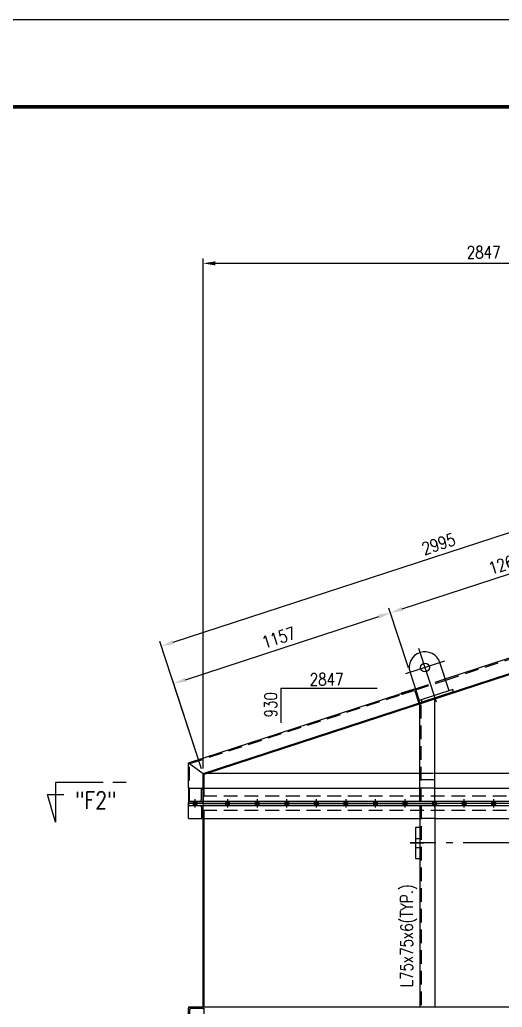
# Model space of a CAD drawing. Header units: millimetres. Extents: x 0 to 134087, y -49114 to 20834.
# Drawn here: x 120334 to 122783, y -39022 to -34008 of the extents above; entities that cross this region are included whole.
import ezdxf
from ezdxf.enums import TextEntityAlignment as Align

# ---------------------------------------------------------------- set-up
doc = ezdxf.new("R2010")
doc.units = ezdxf.units.MM
doc.header["$LTSCALE"] = 35
doc.linetypes.add('JNK-CENTER', pattern=[34, 30, -1.5, 1, -1.5])
doc.linetypes.add('JNK-HIDDEN', pattern=[3, 2, -1])
for name, color, linetype in [('CEN-R', 1, 'JNK-CENTER'), ('CON-C', 4, 'Continuous'), ('CON-G', 3, 'Continuous'), ('CON-W', 7, 'Continuous'), ('CON-Y', 2, 'Continuous'), ('Dim-W', 7, 'Continuous'), ('HID-Y', 2, 'JNK-HIDDEN'), ('STL-OBJT', 7, 'Continuous'), ('TXTT-C', 4, 'Continuous')]:
    doc.layers.add(name, color=color, linetype=linetype)
doc.layers.add('CONT-G', color=3, linetype='Continuous', lineweight=25)
doc.styles.add('SIMPLEX', font='simplex.shx', dxfattribs={"width": 0.8})
doc.dimstyles.new('DIM25', dxfattribs={"dimscale": 25, "dimtxt": 2.5, "dimasz": 2.5, "dimexe": 1, "dimexo": 1, "dimgap": 1, "dimtad": 1, "dimdec": 1, "dimdsep": 46, "dimtxsty": 'SIMPLEX', "dimcen": 0, "dimclrt": 2, "dimazin": 2, "dimtfac": 1, "dimtdec": 1, "dimtix": 1, "dimtmove": 2, "dimatfit": 0, "dimfxl": 0.18, "dimtolj": 1, "dimtzin": 0, "dimarcsym": 0})

# ---------------------------------------------------------------- blocks, each defined once
blk = doc.blocks.new('TITLE')
at = {"color": 7}
blk.add_line((841, 594.85), (0, 594.85), dxfattribs=at)
at = {"color": 7, "const_width": 0.707}
blk.add_lwpolyline([(823.32, 577.17), (27.94, 577.17)], dxfattribs=at)
blk = doc.blocks.new('*D3175')
at = {"layer": 'DEFPOINTS', "color": 0, "transparency": 16777216}
for p in [(121264.9, -35245), (124111.9, -36005.2), (121264.9, -37835.2)]:
    blk.add_point(p, dxfattribs=at)
at = {"layer": 'Dim-W', "color": 0, "lineweight": -2, "transparency": 16777216}
for p, q in [((121264.9, -37810.2), (121264.9, -35220)), ((124049.4, -35245), (121327.4, -35245)), ((124111.9, -35980.2), (124111.9, -35220))]:
    blk.add_line(p, q, dxfattribs=at)
at = {"layer": 'Dim-W', "color": 0, "transparency": 16777216}
for points in [[(121327.4, -35234.6), (121327.4, -35255.4), (121264.9, -35245)], [(124049.4, -35234.6), (124049.4, -35255.4), (124111.9, -35245)]]:
    blk.add_solid(points, dxfattribs=at)
at = {"layer": 'Dim-W', "color": 2, "transparency": 16777216, "insert": (122688.4, -35188.7), "char_height": 62.5, "attachment_point": 5, "style": 'SIMPLEX', "bg_fill": 3, "box_fill_scale": 1.1, "bg_fill_color": 256, "bg_fill_true_color": 13158600, "bg_fill_transparency": 0}
blk.add_mtext('\\A1;2847', dxfattribs=at)
blk = doc.blocks.new('SECMARK2')
at = {"layer": 'TXTT-C'}
blk.add_line((0, 0), (-2.72, 0), dxfattribs=at)
blk.add_lwpolyline([(-4.67, 0), (-14.32, 0), (-14.32, 8.05), (-15.93, 2.38), (-12.63, 2.38)], dxfattribs=at)
at = {"layer": 'TXTT-C', "style": 'SIMPLEX', "width": 1.17}
blk.add_attdef('TAG', text='', height=3.5, dxfattribs=at).set_placement((-7.82, 1.36), align=Align.CENTER)
blk = doc.blocks.new('A$C4895520B')
at = {"layer": 'CEN-R'}
for p, q in [((0, 254), (0, -33.4)), ((104, 150), (-104, 150))]:
    blk.add_line(p, q, dxfattribs=at)
at = {"layer": 'CON-G'}
for p, q in [((-80, 150), (-80, 0)), ((80, 0), (80, 150)), ((99.9, 0), (-80, 0)), ((99.9, -12), (99.9, 0)), ((-70, 0), (-70, -12)), ((99.9, -12), (-70, -12))]:
    blk.add_line(p, q, dxfattribs=at)
blk.add_circle((0, 150), 22.5, dxfattribs=at)
blk.add_arc((0, 150), 80, 0, 180, dxfattribs=at)
blk = doc.blocks.new('*D3123')
at = {"layer": 'DEFPOINTS', "color": 0, "transparency": 16777216}
for p in [(123900.6, -36258.5), (124111.9, -36905.2), (121264.9, -37835.2)]:
    blk.add_point(p, dxfattribs=at)
at = {"layer": 'Dim-W', "color": 0, "lineweight": -2, "transparency": 16777216}
for p, q in [((124104.1, -36881.5), (123892.8, -36234.7)), ((121113, -37169), (123841.2, -36277.9)), ((121257.1, -37811.5), (121045.8, -37164.7))]:
    blk.add_line(p, q, dxfattribs=at)
at = {"layer": 'Dim-W', "color": 0, "transparency": 16777216}
for points in [[(123837.9, -36268), (123844.4, -36287.8), (123900.6, -36258.5)], [(121109.7, -37159.1), (121116.2, -37178.9), (121053.6, -37188.5)]]:
    blk.add_solid(points, dxfattribs=at)
at = {"layer": 'Dim-W', "color": 2, "transparency": 16777216, "insert": (122459.6, -36670), "char_height": 62.5, "attachment_point": 5, "rotation": 18.0901, "style": 'SIMPLEX', "bg_fill": 3, "box_fill_scale": 1.1, "bg_fill_color": 256, "bg_fill_true_color": 13158600, "bg_fill_transparency": 0}
blk.add_mtext('\\A1;2995', dxfattribs=at)
blk = doc.blocks.new('*D3124')
at = {"layer": 'DEFPOINTS', "color": 0, "transparency": 16777216}
for p in [(122215.7, -37019.2), (122314.6, -37321.9), (121264.9, -37835.2)]:
    blk.add_point(p, dxfattribs=at)
at = {"layer": 'Dim-W', "color": 0, "lineweight": -2, "transparency": 16777216}
for p, q in [((122306.8, -37298.2), (122207.9, -36995.5)), ((121175.1, -37359.2), (122156.3, -37038.6)), ((121257.1, -37811.5), (121107.9, -37354.8))]:
    blk.add_line(p, q, dxfattribs=at)
at = {"layer": 'Dim-W', "color": 0, "transparency": 16777216}
for points in [[(122153, -37028.7), (122159.5, -37048.6), (122215.7, -37019.2)], [(121171.9, -37349.3), (121178.3, -37369.1), (121115.7, -37378.6)]]:
    blk.add_solid(points, dxfattribs=at)
at = {"layer": 'Dim-W', "color": 2, "transparency": 16777216, "insert": (121648.2, -37145.4), "char_height": 62.5, "attachment_point": 5, "rotation": 18.0901, "style": 'SIMPLEX', "bg_fill": 3, "box_fill_scale": 1.1, "bg_fill_color": 256, "bg_fill_true_color": 13158600, "bg_fill_transparency": 0}
blk.add_mtext('\\A1;1157', dxfattribs=at)
blk = doc.blocks.new('*D3125')
at = {"layer": 'DEFPOINTS', "color": 0, "transparency": 16777216}
for p in [(123415.7, -36627.3), (123541.6, -37012.6), (122314.6, -37321.9)]:
    blk.add_point(p, dxfattribs=at)
at = {"layer": 'Dim-W', "color": 0, "lineweight": -2, "transparency": 16777216}
for p, q in [((122275.1, -36999.8), (123356.3, -36646.7)), ((123533.8, -36988.9), (123407.9, -36603.5)), ((122306.8, -37298.2), (122207.9, -36995.5))]:
    blk.add_line(p, q, dxfattribs=at)
at = {"layer": 'Dim-W', "color": 0, "transparency": 16777216}
for points in [[(123353, -36636.8), (123359.5, -36656.6), (123415.7, -36627.3)], [(122271.9, -36989.9), (122278.3, -37009.7), (122215.7, -37019.2)]]:
    blk.add_solid(points, dxfattribs=at)
at = {"layer": 'Dim-W', "color": 2, "transparency": 16777216, "insert": (122798.2, -36769.8), "char_height": 62.5, "attachment_point": 5, "rotation": 18.0901, "style": 'SIMPLEX', "bg_fill": 3, "box_fill_scale": 1.1, "bg_fill_color": 256, "bg_fill_true_color": 13158600, "bg_fill_transparency": 0}
blk.add_mtext('\\A1;1262', dxfattribs=at)

msp = doc.modelspace()

# ---------------------------------------------------------------- hatches: boundary and pattern name
at = {"layer": 'CON-W'}
h = msp.add_hatch(color=256, dxfattribs=at)
h.paths.add_polyline_path([(121234.3544, -37976.2481), (121215.3544, -37976.2481), (121215.3544, -37985.2481), (121234.3544, -37985.2481)])
h.paths.add_polyline_path([(121234.3544, -37988.2481), (121215.3544, -37988.2481), (121215.3544, -37997.2481), (121234.3544, -37997.2481)])
h = msp.add_hatch(color=256, dxfattribs=at)
h.paths.add_polyline_path([(121399.3544, -37976.2481), (121380.3544, -37976.2481), (121380.3544, -37985.2481), (121399.3544, -37985.2481)])
h.paths.add_polyline_path([(121399.3544, -37988.2481), (121380.3544, -37988.2481), (121380.3544, -37997.2481), (121399.3544, -37997.2481)])
h = msp.add_hatch(color=256, dxfattribs=at)
h.paths.add_polyline_path([(121549.3544, -37976.2481), (121530.3544, -37976.2481), (121530.3544, -37985.2481), (121549.3544, -37985.2481)])
h.paths.add_polyline_path([(121549.3544, -37988.2481), (121530.3544, -37988.2481), (121530.3544, -37997.2481), (121549.3544, -37997.2481)])
h = msp.add_hatch(color=256, dxfattribs=at)
h.paths.add_polyline_path([(121699.3544, -37976.2481), (121680.3544, -37976.2481), (121680.3544, -37985.2481), (121699.3544, -37985.2481)])
h.paths.add_polyline_path([(121699.3544, -37988.2481), (121680.3544, -37988.2481), (121680.3544, -37997.2481), (121699.3544, -37997.2481)])
h = msp.add_hatch(color=256, dxfattribs=at)
h.paths.add_polyline_path([(121849.3544, -37976.2481), (121830.3544, -37976.2481), (121830.3544, -37985.2481), (121849.3544, -37985.2481)])
h.paths.add_polyline_path([(121849.3544, -37988.2481), (121830.3544, -37988.2481), (121830.3544, -37997.2481), (121849.3544, -37997.2481)])
h = msp.add_hatch(color=256, dxfattribs=at)
h.paths.add_polyline_path([(121999.3544, -37976.2481), (121980.3544, -37976.2481), (121980.3544, -37985.2481), (121999.3544, -37985.2481)])
h.paths.add_polyline_path([(121999.3544, -37988.2481), (121980.3544, -37988.2481), (121980.3544, -37997.2481), (121999.3544, -37997.2481)])
h = msp.add_hatch(color=256, dxfattribs=at)
h.paths.add_polyline_path([(122149.3544, -37976.2481), (122130.3544, -37976.2481), (122130.3544, -37985.2481), (122149.3544, -37985.2481)])
h.paths.add_polyline_path([(122149.3544, -37988.2481), (122130.3544, -37988.2481), (122130.3544, -37997.2481), (122149.3544, -37997.2481)])
h = msp.add_hatch(color=256, dxfattribs=at)
h.paths.add_polyline_path([(122299.3544, -37976.2481), (122280.3544, -37976.2481), (122280.3544, -37985.2481), (122299.3544, -37985.2481)])
h.paths.add_polyline_path([(122299.3544, -37988.2481), (122280.3544, -37988.2481), (122280.3544, -37997.2481), (122299.3544, -37997.2481)])
h = msp.add_hatch(color=256, dxfattribs=at)
h.paths.add_polyline_path([(122449.3544, -37976.2481), (122430.3544, -37976.2481), (122430.3544, -37985.2481), (122449.3544, -37985.2481)])
h.paths.add_polyline_path([(122449.3544, -37988.2481), (122430.3544, -37988.2481), (122430.3544, -37997.2481), (122449.3544, -37997.2481)])
h = msp.add_hatch(color=256, dxfattribs=at)
h.paths.add_polyline_path([(122599.3544, -37976.2481), (122580.3544, -37976.2481), (122580.3544, -37985.2481), (122599.3544, -37985.2481)])
h.paths.add_polyline_path([(122599.3544, -37988.2481), (122580.3544, -37988.2481), (122580.3544, -37997.2481), (122599.3544, -37997.2481)])
h = msp.add_hatch(color=256, dxfattribs=at)
h.paths.add_polyline_path([(122749.3544, -37976.2481), (122730.3544, -37976.2481), (122730.3544, -37985.2481), (122749.3544, -37985.2481)])
h.paths.add_polyline_path([(122749.3544, -37988.2481), (122730.3544, -37988.2481), (122730.3544, -37997.2481), (122749.3544, -37997.2481)])

# ---------------------------------------------------------------- linework, layer by layer
at = {"layer": 'CEN-R'}
for p, q in [((121224.8544, -38007.2481), (121224.8544, -37966.2481)), ((121389.8544, -38007.2481), (121389.8544, -37966.2481)), ((121539.8544, -38007.2481), (121539.8544, -37966.2481)), ((121689.8544, -38007.2481), (121689.8544, -37966.2481)), ((121839.8544, -38007.2481), (121839.8544, -37966.2481)), ((121989.8544, -38007.2481), (121989.8544, -37966.2481)), ((122139.8544, -38007.2481), (122139.8544, -37966.2481)), ((122289.8544, -38007.2481), (122289.8544, -37966.2481)), ((122439.8544, -38007.2481), (122439.8544, -37966.2481)), ((122589.8544, -38007.2481), (122589.8544, -37966.2481)), ((122739.8544, -38007.2481), (122739.8544, -37966.2481)), ((122314.8544, -38188.2481), (122384.8544, -38188.2481)), ((127204.8544, -38188.2481), (122314.8544, -38188.2481))]:
    msp.add_line(p, q, dxfattribs=at)
at = {"layer": 'CON-G'}
for p, q in [((122439.8544, -37976.2481), (122439.8544, -37451.4231)), ((122364.8544, -37976.2481), (122364.8544, -37475.9225)), ((121189.8544, -37910.2481), (121189.8544, -37780.8475)), ((121189.8544, -37780.8475), (121264.8544, -37835.2481)), ((121264.8544, -37985.2481), (121264.8544, -37835.2481)), ((122364.8544, -37835.2481), (121264.8544, -37835.2481)), ((121269.8544, -37910.2481), (121269.8544, -37838.8748)), ((123564.8544, -37835.2481), (122439.8544, -37835.2481)), ((122364.8544, -37865.8377), (122439.8544, -37865.8377)), ((121189.8544, -37910.2481), (122364.8544, -37910.2481)), ((121189.8544, -37910.2481), (121189.8544, -37985.2481)), ((121264.8544, -37950.2481), (121269.8544, -37950.2481)), ((122439.8544, -37910.2481), (123564.8544, -37910.2481)), ((121189.8544, -37976.2481), (126339.8544, -37976.2481)), ((121189.8544, -38063.2481), (121189.8544, -37988.2481)), ((121189.8544, -37997.2481), (126339.8544, -37997.2481)), ((121264.8544, -37976.2481), (128264.8544, -37976.2481)), ((121264.8544, -37985.2481), (128264.8544, -37985.2481)), ((128264.8544, -37988.2481), (121264.8544, -37988.2481)), ((128158.8354, -37988.2481), (121264.8544, -37988.2481)), ((121264.8544, -37988.2481), (122462.8544, -37988.2481)), ((121264.8544, -37997.2481), (128264.8544, -37997.2481)), ((122364.8544, -37997.2481), (122364.8544, -39022.2481)), ((122439.8544, -37997.2481), (122439.8544, -39022.2481)), ((121264.8544, -39022.2481), (121264.8544, -38023.2481)), ((121189.8544, -38063.2481), (122364.8544, -38063.2481)), ((121269.8544, -39022.2481), (121269.8544, -38063.2481)), ((122439.8544, -38063.2481), (123564.8544, -38063.2481)), ((128339.8544, -39022.2481), (121189.8544, -39022.2481)), ((121189.8544, -39022.2481), (121189.8544, -39097.2481))]:
    msp.add_line(p, q, dxfattribs=at)
msp.add_lwpolyline([(122364.8544, -38108.2481), (122364.8544, -38268.2481), (122344.8544, -38268.2481), (122344.8544, -38108.2481)], close=True, dxfattribs=at)
at = {"layer": 'CONT-G'}
for p, q in [((121264.8544, -37835.2481), (124111.8544, -36905.2481)), ((121269.8544, -37838.8748), (124116.8544, -36908.8748))]:
    msp.add_line(p, q, dxfattribs=at)
at = {"layer": 'HID-Y'}
for p, q in [((122370.8544, -37976.2481), (122370.8544, -37473.9626)), ((121195.8544, -37976.2481), (121195.8544, -37785.1996)), ((128264.8544, -37950.2481), (121264.8544, -37950.2481)), ((121269.8544, -37950.2481), (121269.8544, -37910.2481)), ((122439.8544, -37910.2481), (122364.8544, -37910.2481)), ((121215.3544, -37985.2481), (121215.3544, -37976.2481)), ((121215.3544, -37997.2481), (121215.3544, -37988.2481)), ((121234.3544, -37985.2481), (121234.3544, -37976.2481)), ((121234.3544, -37997.2481), (121234.3544, -37988.2481)), ((121380.3544, -37985.2481), (121380.3544, -37976.2481)), ((121380.3544, -37997.2481), (121380.3544, -37988.2481)), ((121399.3544, -37985.2481), (121399.3544, -37976.2481)), ((121399.3544, -37997.2481), (121399.3544, -37988.2481)), ((121530.3544, -37985.2481), (121530.3544, -37976.2481)), ((121530.3544, -37997.2481), (121530.3544, -37988.2481)), ((121549.3544, -37985.2481), (121549.3544, -37976.2481)), ((121549.3544, -37997.2481), (121549.3544, -37988.2481)), ((121680.3544, -37985.2481), (121680.3544, -37976.2481)), ((121680.3544, -37997.2481), (121680.3544, -37988.2481)), ((121699.3544, -37985.2481), (121699.3544, -37976.2481)), ((121699.3544, -37997.2481), (121699.3544, -37988.2481)), ((121830.3544, -37985.2481), (121830.3544, -37976.2481)), ((121830.3544, -37997.2481), (121830.3544, -37988.2481)), ((121849.3544, -37985.2481), (121849.3544, -37976.2481)), ((121849.3544, -37997.2481), (121849.3544, -37988.2481)), ((121980.3544, -37985.2481), (121980.3544, -37976.2481)), ((121980.3544, -37997.2481), (121980.3544, -37988.2481)), ((121999.3544, -37985.2481), (121999.3544, -37976.2481)), ((121999.3544, -37997.2481), (121999.3544, -37988.2481)), ((122130.3544, -37985.2481), (122130.3544, -37976.2481)), ((122130.3544, -37997.2481), (122130.3544, -37988.2481)), ((122149.3544, -37985.2481), (122149.3544, -37976.2481)), ((122149.3544, -37997.2481), (122149.3544, -37988.2481)), ((122280.3544, -37985.2481), (122280.3544, -37976.2481)), ((122280.3544, -37997.2481), (122280.3544, -37988.2481)), ((122299.3544, -37985.2481), (122299.3544, -37976.2481)), ((122299.3544, -37997.2481), (122299.3544, -37988.2481)), ((122370.8544, -37997.2481), (122370.8544, -39022.2481)), ((122430.3544, -37985.2481), (122430.3544, -37976.2481)), ((122430.3544, -37997.2481), (122430.3544, -37988.2481)), ((122449.3544, -37985.2481), (122449.3544, -37976.2481)), ((122449.3544, -37997.2481), (122449.3544, -37988.2481)), ((122580.3544, -37985.2481), (122580.3544, -37976.2481)), ((122580.3544, -37997.2481), (122580.3544, -37988.2481)), ((122599.3544, -37985.2481), (122599.3544, -37976.2481)), ((122599.3544, -37997.2481), (122599.3544, -37988.2481)), ((122730.3544, -37985.2481), (122730.3544, -37976.2481)), ((122730.3544, -37997.2481), (122730.3544, -37988.2481)), ((122749.3544, -37985.2481), (122749.3544, -37976.2481)), ((122749.3544, -37997.2481), (122749.3544, -37988.2481)), ((128264.8544, -38023.2481), (121264.8544, -38023.2481)), ((121269.8544, -38063.2481), (121269.8544, -38023.2481)), ((122439.8544, -38063.2481), (122364.8544, -38063.2481)), ((122344.8544, -38165.7481), (122364.8544, -38165.7481)), ((122344.8544, -38210.7481), (122364.8544, -38210.7481)), ((121269.8544, -39097.2481), (121269.8544, -39022.2481))]:
    msp.add_line(p, q, dxfattribs=at)
for points in [[(121264.8544, -37985.2481), (121189.8544, -37985.2481), (121189.8544, -37982.2481, -0.414213562), (121195.8544, -37976.2481), (121247.3544, -37976.2481, 0.414213562), (121255.8544, -37967.7481), (121255.8544, -37916.2481, -0.414213562), (121261.8544, -37910.2481), (121264.8544, -37910.2481)], [(121264.8544, -37988.2481), (121189.8544, -37988.2481), (121189.8544, -37991.2481, 0.414213562), (121195.8544, -37997.2481), (121247.3544, -37997.2481, -0.414213562), (121255.8544, -38005.7481), (121255.8544, -38057.2481, 0.414213562), (121261.8544, -38063.2481), (121264.8544, -38063.2481)], [(121189.8544, -39022.2481), (121264.8544, -39022.2481), (121264.8544, -39024.2481, -0.414213562), (121260.8544, -39028.2481), (121204.3544, -39028.2481, 0.414213562), (121195.8544, -39036.7481), (121195.8544, -39093.2481, -0.414213562), (121191.8544, -39097.2481), (121189.8544, -39097.2481)]]:
    msp.add_lwpolyline(points, format="xyb", close=True, dxfattribs=at)

# ---------------------------------------------------------------- block references
at = {"linetype": 'ByBlock', "xscale": 24.99999999749996, "yscale": 24.99999999749996, "zscale": 24.99999999749996}
msp.add_blockref('TITLE', (113062.4846, -48879.4503), dxfattribs=at)
at = {"layer": 'CON-W'}
ref = msp.add_blockref('SECMARK2', (120873.8941, -37881.7568), dxfattribs=dict(at, xscale=-25, yscale=25, zscale=25, rotation=180))
ref.add_attrib('TAG', '"F2"', (120615.2925, -38015.4235), dxfattribs={"layer": 'CON-C', "height": 87.5, "style": 'SIMPLEX', "width": 0.8})

# ---------------------------------------------------------------- texts
at = {"layer": 'CON-Y', "style": 'SIMPLEX', "width": 0.8}
msp.add_text('L75x75x6(TYP.)', height=62.5, rotation=90, dxfattribs=at).set_placement((122328.9089, -38919.7221))

# ---------------------------------------------------------------- next in the draw order: dimensions: what is measured, and where the dimension line sits
at = {"layer": 'Dim-W'}
dim = msp.add_linear_dim(base=(121264.8544, -35244.9938), p1=(124111.8544, -36005.2481), p2=(121264.8544, -37835.2481), angle=180, dimstyle='DIM25', override={"dimdec": 0, "dimtdec": 0, "dimtix": 0, "dimatfit": 2, "dimtfill": 1}, dxfattribs=at)
dim.commit()
dim.dimension.update_dxf_attribs({"geometry": '*D3175', "text_midpoint": (122688.3544, -35188.7438)})

# ---------------------------------------------------------------- next in the draw order: linework, layer by layer
at = {"layer": 'CON-G'}
msp.add_lwpolyline([(122341.5659, -37404.6298), (122270.2732, -37427.9183), (122270.8942, -37429.8194, 0.414213562), (122275.9386, -37432.3797), (122329.6457, -37414.8357, -0.414213562), (122340.3649, -37420.2762), (122357.9089, -37473.9833, 0.414213562), (122362.9532, -37476.5436), (122364.8544, -37475.9225)], format="xyb", close=True, dxfattribs=at)
at = {"layer": 'CONT-G'}
for p, q in [((122493.657, -37354.9478), (124036.8544, -36850.8475)), ((121189.8544, -37780.8475), (122341.5659, -37404.6298))]:
    msp.add_line(p, q, dxfattribs=at)
at = {"layer": 'HID-Y'}
for p, q in [((122495.5201, -37360.6512), (124042.8544, -36855.1996)), ((122341.5659, -37404.6298), (122493.657, -37354.9478)), ((122343.429, -37410.3333), (122495.5201, -37360.6512)), ((121195.8544, -37785.1996), (122329.6457, -37414.8357)), ((122434.2461, -37835.2481), (122359.2461, -37835.2481))]:
    msp.add_line(p, q, dxfattribs=at)
at = {"layer": 'STL-OBJT'}
for q in [(121659.0079, -37577.5948), (122147.4675, -37401.929)]:
    msp.add_line((121659.0079, -37401.929), q, dxfattribs=at)

# ---------------------------------------------------------------- next in the draw order: block references
at = {"rotation": 18.09012567836296}
msp.add_blockref('A$C4895520B', (122437.1737, -37439.6747), dxfattribs=at)

# ---------------------------------------------------------------- next in the draw order: texts
at = {"layer": 'CON-Y', "style": 'SIMPLEX', "width": 0.8}
msp.add_text('2847', height=62.5, dxfattribs=at).set_placement((121805.5769, -37388.5386))
msp.add_text('930', height=62.5, rotation=90, dxfattribs=at).set_placement((121639.2833, -37550.6031))

# ---------------------------------------------------------------- next in the draw order: dimensions: what is measured, and where the dimension line sits
at = {"layer": 'Dim-W'}
dim = msp.add_linear_dim(base=(123900.5727, -36258.4537), p1=(121264.8544, -37835.2481), p2=(124111.8544, -36905.2481), angle=18.0901257, dimstyle='DIM25', override={"dimdec": 0, "dimtdec": 0, "dimtix": 0, "dimtmove": 0, "dimatfit": 2, "dimtfill": 1}, dxfattribs=at)
dim.commit()
dim.dimension.update_dxf_attribs({"geometry": '*D3123', "text_midpoint": (122477.0727, -36723.4537), "dimtype": 160})

# ---------------------------------------------------------------- next in the draw order: dimensions: what is measured, and where the dimension line sits
dim = msp.add_linear_dim(base=(122215.6752, -37019.242), p1=(121264.8544, -37835.2481), p2=(122314.5513, -37321.9303), angle=18.0901257, dimstyle='DIM25', override={"dimdec": 0, "dimtdec": 0, "dimtix": 0, "dimatfit": 2, "dimtfill": 1}, dxfattribs=at)
dim.commit()
dim.dimension.update_dxf_attribs({"geometry": '*D3124', "text_midpoint": (121648.2089, -37145.4353)})

# ---------------------------------------------------------------- next in the draw order: dimensions: what is measured, and where the dimension line sits
dim = msp.add_linear_dim(base=(123415.6752, -36627.2504), p1=(122314.5513, -37321.9303), p2=(123541.5659, -37012.6383), angle=18.0901257, dimstyle='DIM25', override={"dimdec": 0, "dimtdec": 0, "dimtix": 0, "dimatfit": 2, "dimtfill": 1}, dxfattribs=at)
dim.commit()
dim.dimension.update_dxf_attribs({"geometry": '*D3125', "text_midpoint": (122798.2089, -36769.7767)})

doc.saveas('drawing.dxf')
